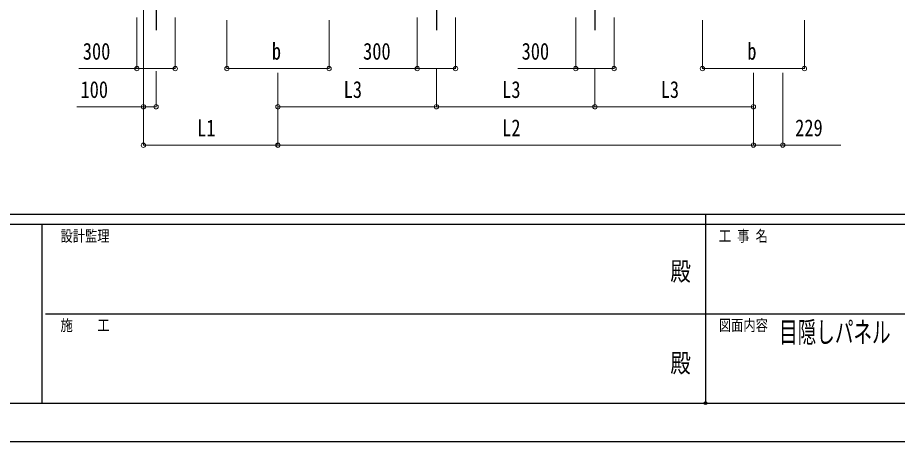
# Model space of a CAD drawing. Units: millimetres, scale not verified. Extents: x -16820 to 16820, y -11880 to 11880.
# Drawn here: x -5410 to 1484, y -11880 to -8558 of the extents above; entities that cross this region are included whole.
import ezdxf
from ezdxf.enums import TextEntityAlignment as Align

# ---------------------------------------------------------------- set-up
doc = ezdxf.new("R2010")
doc.units = ezdxf.units.MM
doc.header["$LTSCALE"] = 40
doc.header["$PDMODE"] = 32
doc.header["$PDSIZE"] = 20
for name, color, linetype in [('0-2_USER1', 3, 'Continuous'), ('0-4_YKK_12', 2, 'Continuous'), ('0-7_YKK_ZWAK', 7, 'Continuous')]:
    doc.layers.add(name, color=color, linetype=linetype)
doc.layers.add('0-6_YKK_D', color=6, linetype='Continuous', lineweight=18)
doc.styles.add('ＭＳ ゴシック', font='')
doc.styles.get('ＭＳ ゴシック').set_extended_font_data('MS Gothic')

msp = doc.modelspace()

# ---------------------------------------------------------------- linework, layer by layer
at = {"layer": '0-4_YKK_12'}
for p, q in [((-4324.11, -7751.09), (-4324.11, -8657.09)), ((-2127.92, -7751.09), (-2127.92, -8657.09)), ((-885.92, -7751.09), (-885.92, -8657.09))]:
    msp.add_line(p, q, dxfattribs=at)
at = {"layer": '0-6_YKK_D'}
for p, q in [((-4424.11, -7734.28), (-4424.11, -9258.09)), ((-4474.11, -8558.09), (-4474.11, -8958.08)), ((-4174.11, -8558.09), (-4174.11, -8958.08)), ((-3769.11, -8578.08), (-3769.11, -8958.09)), ((-2969.11, -8578.08), (-2969.11, -8958.09)), ((-2277.92, -8558.09), (-2277.92, -8958.08)), ((-1977.92, -8558.09), (-1977.92, -8958.08)), ((-1035.92, -8558.09), (-1035.92, -8958.08)), ((-735.92, -8558.09), (-735.92, -8958.08)), ((-44.12, -8578.08), (-44.12, -8958.09)), ((755.88, -8578.08), (755.88, -8958.09)), ((-4424.11, -8958.08), (-4424.11, -9559.09)), ((-3769.11, -8957.09), (-2969.11, -8957.09)), ((-2127.92, -8958.08), (-2127.92, -9258.08)), ((-2127.92, -8958.08), (-2127.92, -9258.09)), ((-885.92, -8958.08), (-885.92, -9258.09)), ((-885.92, -8958.08), (-885.92, -9258.09)), ((-44.12, -8957.09), (755.88, -8957.09)), ((-4324.11, -8978.08), (-4324.11, -9258.09)), ((-3369.92, -8991.43), (-3369.92, -9559.09)), ((-3369.92, -8991.43), (-3369.92, -9558.09)), ((-3369.92, -8991.43), (-3369.92, -9258.08)), ((355.88, -8991.43), (355.88, -9558.09)), ((355.88, -8991.43), (355.88, -9558.09)), ((355.88, -8991.43), (355.88, -9258.09)), ((585.13, -8991.43), (585.13, -9558.09)), ((-3369.92, -9257.08), (-2127.92, -9257.08)), ((-2127.92, -9257.09), (-885.92, -9257.09)), ((-885.92, -9257.09), (355.88, -9257.09)), ((-4424.11, -9558.09), (-3369.92, -9558.09)), ((-3369.92, -9557.09), (355.88, -9557.09))]:
    msp.add_line(p, q, dxfattribs=at)
for points in [[(-4174.11, -8957.08), (-4474.11, -8957.08), (-4928.51, -8957.08)], [(-1977.92, -8957.08), (-2277.92, -8957.08), (-2732.32, -8957.08)], [(-735.92, -8957.08), (-1035.92, -8957.08), (-1490.32, -8957.08)], [(-4324.11, -9257.09), (-4424.11, -9257.09), (-4946.51, -9257.09)], [(355.88, -9557.09), (585.13, -9557.09), (1039.53, -9557.09)]]:
    msp.add_lwpolyline(points, dxfattribs=at)
for centre in [(-4474.11, -8957.08), (-4174.11, -8957.08), (-3769.11, -8957.09), (-2969.11, -8957.09), (-2277.92, -8957.08), (-1977.92, -8957.08), (-1035.92, -8957.08), (-735.92, -8957.08), (-44.12, -8957.09), (755.88, -8957.09), (-4424.11, -9257.09), (-4324.11, -9257.09), (-3369.92, -9257.08), (-2127.92, -9257.08), (-2127.92, -9257.09), (-885.92, -9257.09), (-885.92, -9257.09), (355.88, -9257.09), (-4424.11, -9558.09), (-3369.92, -9557.09), (-3369.92, -9558.09), (355.88, -9557.09), (355.88, -9557.09), (585.13, -9557.09)]:
    msp.add_circle(centre, 17, dxfattribs=at)
at = {"layer": '0-7_YKK_ZWAK'}
for p, q in [((15580.08, -10100), (-15619.92, -10100)), ((-19.92, -10100), (-19.92, -11580)), ((-5219.92, -10180), (-15619.92, -10180)), ((-5219.92, -10180), (-5219.92, -11580)), ((-19.92, -10180), (-5219.92, -10180)), ((5180.08, -10180), (-19.92, -10180)), ((-5189.92, -10880), (-19.92, -10880)), ((-19.92, -10880), (5180.08, -10880)), ((-15619.92, -11580), (-5219.92, -11580)), ((-5219.92, -11580), (-19.92, -11580)), ((-19.92, -11580), (5180.08, -11580))]:
    msp.add_line(p, q, dxfattribs=at)
msp.add_lwpolyline([(-16820, -11880), (16820, -11880), (16820, 11880), (-16820, 11880)], close=True, dxfattribs=at)
msp.add_point((-19.92, -11580), dxfattribs=at)

# ---------------------------------------------------------------- texts
at = {"layer": '0-2_USER1', "style": 'ＭＳ ゴシック', "width": 0.65}
msp.add_text('目隠しパネル\u3000プレーンルーフ\u3000横格子\u3000600タイプ', height=164.2, dxfattribs=at).set_placement((557.36, -11155.33), align=Align.BOTTOM_LEFT)
at = {"layer": '0-6_YKK_D', "style": 'ＭＳ ゴシック', "width": 0.8}
for s, p in [('b', (-3417.11, -8927.09)), ('b', (307.88, -8927.09)), ('300', (-4898.51, -8927.08)), ('300', (-2702.32, -8927.08)), ('300', (-1460.32, -8927.08)), ('100', (-4916.51, -9227.09)), ('L3', (-2854.52, -9227.08)), ('L3', (-1612.52, -9227.09)), ('L3', (-370.62, -9227.09)), ('L1', (-4002.62, -9528.09)), ('L2', (-1612.62, -9527.09)), ('229', (683.13, -9527.09))]:
    msp.add_text(s, height=132, dxfattribs=at).set_placement(p, align=Align.BOTTOM_LEFT)
at = {"layer": '0-7_YKK_ZWAK', "style": 'ＭＳ ゴシック', "width": 0.8}
for s, height, p in [('設計監理', 87.98, (-5073.25, -10340)), ('工 事 名', 87.98, (85.08, -10340)), ('殿', 146.6, (-294.67, -10663.33)), ('施\u3000\u3000工', 87.98, (-5073.25, -11040)), ('図面内容', 87.98, (85.08, -11040)), ('殿', 146.6, (-294.67, -11383.33))]:
    msp.add_text(s, height=height, dxfattribs=at).set_placement(p, align=Align.BOTTOM_LEFT)

doc.saveas('drawing.dxf')
